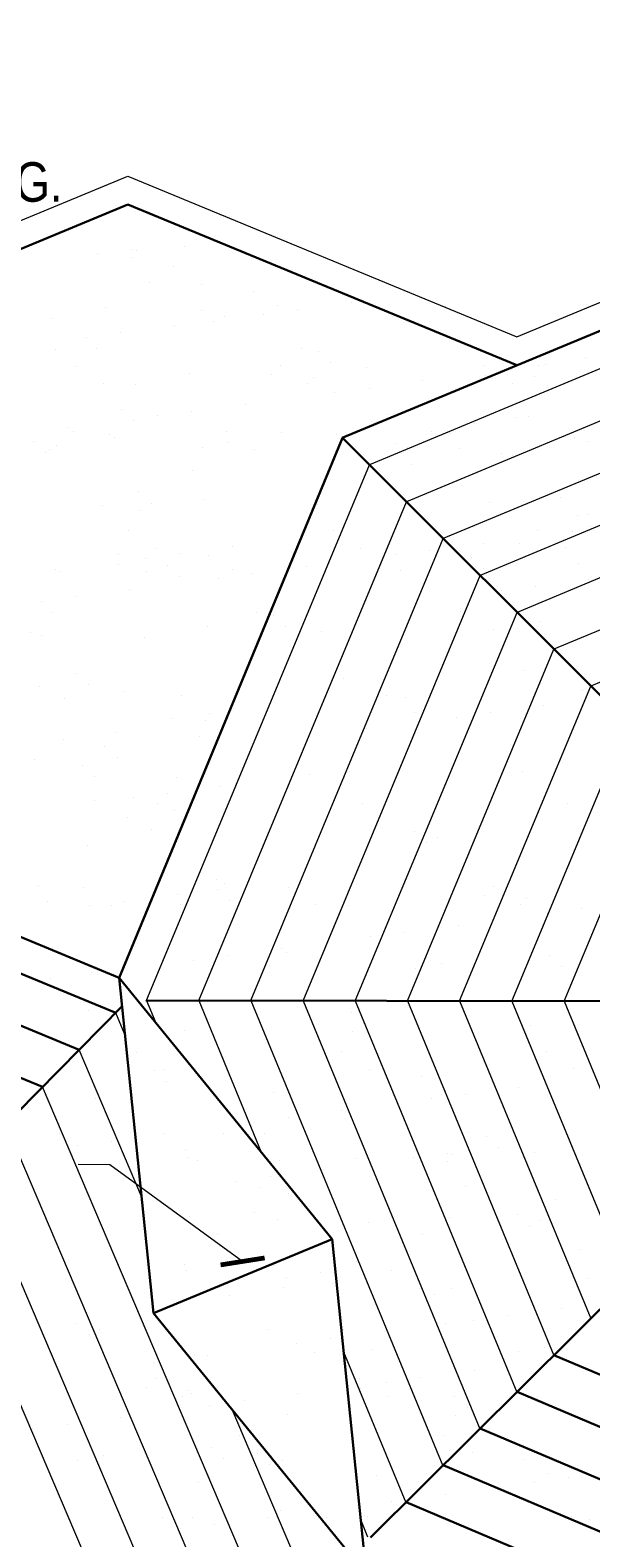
# Model space of a CAD drawing. Header units: inches. Extents: x 12249 to 15396, y 2989 to 4446.
# Drawn here: x 14129.1 to 14257, y 3847.4 to 4191.4 of the extents above; entities that cross this region are included whole.
import ezdxf

# ---------------------------------------------------------------- set-up
doc = ezdxf.new("R2010")
doc.units = ezdxf.units.IN
doc.header["$MEASUREMENT"] = 0
for name, color, linetype, lineweight in [('GUTTER', 7, 'Continuous', 15), ('ROOF LINE', 7, 'Continuous', 30), ('ROOFLINE', 7, 'Continuous', 30)]:
    doc.layers.add(name, color=color, linetype=linetype, lineweight=lineweight)
doc.styles.add('ARCHENT', font='technical.ttf', dxfattribs={"height": 6})
doc.styles.add('ARCHENTLTD', font='technical.ttf', dxfattribs={"height": 0.1875})
doc.dimstyles.new('ARCHENTLTD', dxfattribs={"dimscale": 0.05, "dimtxt": 0.1875, "dimasz": 3, "dimexe": 9, "dimexo": 1, "dimgap": 2.5, "dimtad": 0, "dimdec": 1, "dimzin": 1, "dimdsep": 46, "dimlunit": 4, "dimtxsty": 'ARCHENTLTD', "dimblk": 'ARCHTICK', "dimcen": 6, "dimclrd": 256, "dimclre": 256, "dimclrt": 256, "dimaunit": 1, "dimadec": 0, "dimazin": 0, "dimtfac": 1, "dimtdec": 1, "dimtofl": 0, "dimtmove": 1, "dimatfit": 3, "dimldrblk": 'ARCHTICK', "dimfxl": 1, "dimfrac": 2, "dimtolj": 1, "dimtzin": 0, "dimlwd": 9, "dimlwe": 9, "dimarcsym": 0})

# ---------------------------------------------------------------- blocks, each defined once
blk = doc.blocks.new('_ArchTick')
at = {"color": 0, "linetype": 'ByBlock', "const_width": 0.15}
blk.add_lwpolyline([(-0.5, -0.5), (0.5, 0.5)], dxfattribs=at)

msp = doc.modelspace()

# ---------------------------------------------------------------- linework, layer by layer
at = {"layer": 'GUTTER'}
for p, q in [((14240.1, 4121.42), (14328.76, 4158.22)), ((14018.35, 4102.9), (14151.38, 4158.09)), ((14151.38, 4158.09), (14240.1, 4121.42))]:
    msp.add_line(p, q, dxfattribs=at)
at = {"layer": 'GUTTER', "lineweight": 9}
msp.add_line((14177.62, 3910.62), (14177.62, 3910.62), dxfattribs=at)
at = {"layer": 'ROOF LINE'}
for p, q in [((14022.95, 4098.31), (14151.38, 4151.6)), ((14151.38, 4151.6), (14240.1, 4114.92)), ((14200.3, 4098.4), (14328.77, 4151.72)), ((14200.32, 4098.38), (14149.37, 3975.2)), ((14026.18, 4026.14), (14149.37, 3975.2)), ((14149.37, 3975.2), (14157.22, 3898.72)), ((14197.96, 3915.61), (14149.37, 3975.2)), ((14157.22, 3898.72), (14197.96, 3915.61)), ((14157.22, 3898.72), (14197.96, 3915.61)), ((14197.96, 3915.61), (14205.78, 3839.22)), ((14205.78, 3839.22), (14157.22, 3898.72))]:
    msp.add_line(p, q, dxfattribs=at)
at = {"layer": 'ROOF LINE', "color": 93, "lineweight": 9}
for p, q in [((14328.78, 4143.22), (14206.5, 4092.21)), ((14328.8, 4131.31), (14214.92, 4083.8)), ((14328.82, 4119.4), (14223.33, 4075.39)), ((14328.84, 4107.49), (14231.75, 4066.98)), ((14328.86, 4095.58), (14240.16, 4058.57)), ((14155.57, 3969.89), (14206.5, 4092.21)), ((14167.54, 3970.03), (14214.92, 4083.8)), ((14328.88, 4083.67), (14248.57, 4050.16)), ((14179.45, 3970), (14223.33, 4075.39)), ((14328.89, 4071.76), (14256.99, 4041.76)), ((14191.35, 3969.98), (14231.75, 4066.98)), ((14203.26, 3969.96), (14240.16, 4058.57)), ((14215.17, 3969.94), (14248.57, 4050.16)), ((14227.07, 3969.92), (14256.99, 4041.76)), ((14238.98, 3969.9), (14265.4, 4033.35)), ((14250.89, 3969.88), (14273.82, 4024.94)), ((14155.57, 3970.2), (14157.74, 3964.93)), ((14167.54, 3970.03), (14181.81, 3935.41)), ((14179.45, 3970), (14223.2, 3863.89)), ((14191.35, 3969.98), (14231.64, 3872.28)), ((14203.26, 3969.96), (14240.08, 3880.67)), ((14215.17, 3969.94), (14248.52, 3889.06)), ((14227.07, 3969.92), (14256.96, 3897.45)), ((14238.98, 3969.9), (14265.4, 3905.84)), ((14250.89, 3969.88), (14273.83, 3914.23)), ((14150.69, 3962.3), (14148.61, 3967.21)), ((14154.5, 3925.29), (14140.25, 3958.76)), ((14176.85, 3844.69), (14131.89, 3950.31)), ((14164.9, 3844.67), (14123.53, 3941.87)), ((14152.96, 3844.65), (14115.17, 3933.42)), ((14141.01, 3844.62), (14106.81, 3924.97)), ((14200.59, 3889.87), (14214.76, 3855.5)), ((14188.79, 3844.72), (14175.16, 3876.73)), ((14204.52, 3851.49), (14206.08, 3847.71))]:
    msp.add_line(p, q, dxfattribs=at)
at = {"layer": 'ROOF LINE', "color": 93}
for p, q in [((14310.71, 3988.07), (14200.32, 4098.38)), ((14026.07, 4017.88), (14148.61, 3967.21)), ((14026.09, 4005.97), (14140.25, 3958.76)), ((14026.11, 3994.06), (14131.89, 3950.31)), ((14303.13, 3969.79), (14155.9, 3970.05)), ((14045.05, 3862.57), (14150.04, 3968.66)), ((14311, 3951.18), (14206.72, 3847.5)), ((14329.02, 3855.03), (14248.58, 3889.12)), ((14329.02, 3843.08), (14240.15, 3880.74)), ((14329.02, 3831.14), (14231.73, 3872.37)), ((14329.02, 3819.19), (14223.3, 3863.99)), ((14329.02, 3807.24), (14214.88, 3855.61))]:
    msp.add_line(p, q, dxfattribs=at)
at = {"layer": 'ROOFLINE', "color": 7, "linetype": 'Continuous', "lineweight": 25, "ltscale": 100}
for p, q in [((14164.19, 4146.26), (14164.19, 4146.26)), ((14152.18, 4141.44), (14152.18, 4141.44)), ((14153.33, 4141.06), (14153.33, 4141.06)), ((14164.39, 4141.93), (14164.39, 4141.93)), ((14166.95, 4143.73), (14166.95, 4143.73)), ((14144.37, 4140.42), (14144.37, 4140.42)), ((14152.23, 4139.52), (14152.23, 4139.52)), ((14161.79, 4137.38), (14161.79, 4137.38)), ((14156.39, 4133.75), (14156.39, 4133.75)), ((14168.11, 4133.35), (14168.11, 4133.35)), ((14180, 4131.77), (14180, 4131.77)), ((14146.3, 4128.05), (14146.3, 4128.05)), ((14168.26, 4127.38), (14168.26, 4127.38)), ((14185.57, 4128.55), (14185.57, 4128.55)), ((14190.11, 4127.62), (14190.11, 4127.62)), ((14202.3, 4129.23), (14202.3, 4129.23)), ((14223.94, 4128.37), (14223.94, 4128.37)), ((14134.14, 4125.64), (14134.14, 4125.64)), ((14161.93, 4123.91), (14161.93, 4123.91)), ((14171.03, 4124.85), (14171.03, 4124.85)), ((14173.41, 4126.14), (14173.41, 4126.14)), ((14182.3, 4126.6), (14182.3, 4126.6)), ((14211.78, 4125.96), (14211.78, 4125.96)), ((14229.17, 4126.06), (14229.17, 4126.06)), ((14141.92, 4121.28), (14141.92, 4121.28)), ((14149.73, 4122.31), (14149.73, 4122.31)), ((14134.91, 4118.6), (14134.91, 4118.6)), ((14144.17, 4118.75), (14144.17, 4118.75)), ((14190.89, 4118.84), (14190.89, 4118.84)), ((14194.93, 4118.09), (14194.93, 4118.09)), ((14139.41, 4114.73), (14139.41, 4114.73)), ((14186.12, 4114.81), (14186.12, 4114.81)), ((14197.69, 4115.55), (14197.69, 4115.55)), ((14205.85, 4114.49), (14205.85, 4114.49)), ((14232.83, 4114.9), (14232.83, 4114.9)), ((14238.96, 4114.03), (14238.96, 4114.03)), ((14245.11, 4114.99), (14245.11, 4114.99)), ((14246.76, 4115.06), (14246.76, 4115.06)), ((14255.84, 4116.76), (14255.84, 4116.76)), ((14145.73, 4110.7), (14145.73, 4110.7)), ((14153.18, 4110.62), (14153.18, 4110.62)), ((14165.34, 4113.03), (14165.34, 4113.03)), ((14184.08, 4112.89), (14184.08, 4112.89)), ((14192.44, 4110.78), (14192.44, 4110.78)), ((14193.69, 4112.08), (14193.69, 4112.08)), ((14218.58, 4111.35), (14218.58, 4111.35)), ((14232.95, 4112.58), (14232.95, 4112.58)), ((14239.15, 4110.87), (14239.15, 4110.87)), ((14244.1, 4112.38), (14244.1, 4112.38)), ((14198.58, 4108.72), (14198.58, 4108.72)), ((14206.39, 4109.74), (14206.39, 4109.74)), ((14246.87, 4109.84), (14246.87, 4109.84)), ((14149.84, 4104.92), (14149.84, 4104.92)), ((14158.2, 4103.4), (14158.2, 4103.4)), ((14166.01, 4104.43), (14166.01, 4104.43)), ((14178.21, 4106.03), (14178.21, 4106.03)), ((14210.74, 4103.6), (14210.74, 4103.6)), ((14242.68, 4103.19), (14242.68, 4103.19)), ((14137.83, 4100.72), (14137.83, 4100.72)), ((14138.99, 4099.73), (14138.99, 4099.73)), ((14152.6, 4102.39), (14152.6, 4102.39)), ((14173.9, 4099.82), (14173.9, 4099.82)), ((14220.61, 4099.9), (14220.61, 4099.9)), ((14230.48, 4101.59), (14230.48, 4101.59)), ((14239.8, 4103.07), (14239.8, 4103.07)), ((14129.75, 4097.48), (14129.75, 4097.48)), ((14135.09, 4096.74), (14135.09, 4096.74)), ((14147.25, 4099.15), (14147.25, 4099.15)), ((14148.41, 4098.41), (14148.41, 4098.41)), ((14174.35, 4097.24), (14174.35, 4097.24)), ((14186.51, 4099.65), (14186.51, 4099.65)), ((14199.01, 4099.21), (14199.01, 4099.21)), ((14201.77, 4096.68), (14201.77, 4096.68)), ((14212.72, 4097.06), (14212.72, 4097.06)), ((14224.88, 4099.46), (14224.88, 4099.46)), ((14253.24, 4098.52), (14253.24, 4098.52)), ((14256.51, 4097.53), (14256.51, 4097.53)), ((14132.52, 4094.94), (14132.52, 4094.94)), ((14133.52, 4095.7), (14133.52, 4095.7)), ((14168.5, 4096.19), (14168.5, 4096.19)), ((14180.23, 4095.79), (14180.23, 4095.79)), ((14215.21, 4096.27), (14215.21, 4096.27)), ((14226.94, 4095.87), (14226.94, 4095.87)), ((14236.51, 4094.89), (14236.51, 4094.89)), ((14239.12, 4094.35), (14239.12, 4094.35)), ((14244.32, 4095.92), (14244.32, 4095.92)), ((14166.21, 4090.85), (14166.21, 4090.85)), ((14216.13, 4092.21), (14216.13, 4092.21)), ((14153.92, 4086.05), (14153.92, 4086.05)), ((14145.57, 4082.98), (14145.57, 4082.98)), ((14156.68, 4083.51), (14156.68, 4083.51)), ((14168.69, 4084.34), (14168.69, 4084.34)), ((14194.64, 4083.18), (14194.64, 4083.18)), ((14214.82, 4084.72), (14214.82, 4084.72)), ((14233.9, 4083.68), (14233.9, 4083.68)), ((14250.03, 4084.87), (14250.03, 4084.87)), ((14154.12, 4081.72), (14154.12, 4081.72)), ((14254.05, 4080.67), (14254.05, 4080.67)), ((14256.36, 4080.84), (14256.36, 4080.84)), ((14151.52, 4077.16), (14151.52, 4077.16)), ((14198.23, 4077.25), (14198.23, 4077.25)), ((14244.94, 4077.33), (14244.94, 4077.33)), ((14252.79, 4077.01), (14252.79, 4077.01)), ((14256.82, 4078.14), (14256.82, 4078.14)), ((14157.85, 4073.13), (14157.85, 4073.13)), ((14175.36, 4073.59), (14175.36, 4073.59)), ((14204.56, 4073.22), (14204.56, 4073.22)), ((14220.22, 4072.73), (14220.22, 4072.73)), ((14232.41, 4074.33), (14232.41, 4074.33)), ((14240.75, 4074.17), (14240.75, 4074.17)), ((14251.27, 4073.3), (14251.27, 4073.3)), ((14149.23, 4071.82), (14149.23, 4071.82)), ((14149.35, 4069.51), (14149.35, 4069.51)), ((14155.35, 4070.96), (14155.35, 4070.96)), ((14160.5, 4069.3), (14160.5, 4069.3)), ((14163.16, 4071.99), (14163.16, 4071.99)), ((14169.73, 4071.55), (14169.73, 4071.55)), ((14192.03, 4069.02), (14192.03, 4069.02)), ((14212.41, 4071.7), (14212.41, 4071.7)), ((14229.75, 4071.04), (14229.75, 4071.04)), ((14254.18, 4069.61), (14254.18, 4069.61)), ((14134.98, 4068.28), (14134.98, 4068.28)), ((14136.03, 4067.84), (14136.03, 4067.84)), ((14155.55, 4067.79), (14155.55, 4067.79)), ((14163.26, 4066.77), (14163.26, 4066.77)), ((14172.03, 4066.38), (14172.03, 4066.38)), ((14175.3, 4068.34), (14175.3, 4068.34)), ((14179.84, 4067.41), (14179.84, 4067.41)), ((14213.67, 4068.15), (14213.67, 4068.15)), ((14232.42, 4066.25), (14232.42, 4066.25)), ((14232.52, 4068.51), (14232.52, 4068.51)), ((14256.51, 4066.17), (14256.51, 4066.17)), ((14139.46, 4062.1), (14139.46, 4062.1)), ((14151.66, 4063.7), (14151.66, 4063.7)), ((14236.51, 4063.54), (14236.51, 4063.54)), ((14244.31, 4064.57), (14244.31, 4064.57)), ((14131.66, 4061.07), (14131.66, 4061.07)), ((14133.9, 4058.54), (14133.9, 4058.54)), ((14180.62, 4058.63), (14180.62, 4058.63)), ((14227.33, 4058.71), (14227.33, 4058.71)), ((14169.63, 4055.44), (14169.63, 4055.44)), ((14184.66, 4057.87), (14184.66, 4057.87)), ((14187.43, 4055.34), (14187.43, 4055.34)), ((14245.57, 4056.55), (14245.57, 4056.55)), ((14129.12, 4053.98), (14129.12, 4053.98)), ((14131.61, 4053.2), (14131.61, 4053.2)), ((14155.07, 4052.81), (14155.07, 4052.81)), ((14195.58, 4054.27), (14195.58, 4054.27)), ((14234.84, 4054.77), (14234.84, 4054.77)), ((14139.57, 4044.71), (14139.57, 4044.71)), ((14241.69, 4045.26), (14241.69, 4045.26)), ((14131.22, 4041.65), (14131.22, 4041.65)), ((14142.33, 4042.18), (14142.33, 4042.18)), ((14200.48, 4043.38), (14200.48, 4043.38)), ((14136.98, 4038.93), (14136.98, 4038.93)), ((14150.3, 4040.6), (14150.3, 4040.6)), ((14163.63, 4039.6), (14163.63, 4039.6)), ((14176.24, 4039.44), (14176.24, 4039.44)), ((14210.35, 4039.69), (14210.35, 4039.69)), ((14214.61, 4039.25), (14214.61, 4039.25)), ((14255.13, 4040.71), (14255.13, 4040.71)), ((14169.96, 4035.57), (14169.96, 4035.57)), ((14216.67, 4035.66), (14216.67, 4035.66)), ((14226.24, 4034.68), (14226.24, 4034.68)), ((14234.05, 4035.71), (14234.05, 4035.71)), ((14246.24, 4037.32), (14246.24, 4037.32)), ((14148.81, 4031.26), (14148.81, 4031.26)), ((14161.34, 4034.26), (14161.34, 4034.26)), ((14169.18, 4033.94), (14169.18, 4033.94)), ((14205.86, 4032), (14205.86, 4032)), ((14136.61, 4029.65), (14136.61, 4029.65)), ((14146.15, 4027.97), (14146.15, 4027.97)), ((14167.67, 4030.23), (14167.67, 4030.23)), ((14130.07, 4025.08), (14130.07, 4025.08)), ((14148.92, 4025.43), (14148.92, 4025.43)), ((14170.58, 4026.54), (14170.58, 4026.54)), ((14140.99, 4023.57), (14140.99, 4023.57)), ((14143.75, 4021.04), (14143.75, 4021.04)), ((14162.42, 4020.89), (14162.42, 4020.89)), ((14192.93, 4021.6), (14192.93, 4021.6)), ((14200.74, 4022.62), (14200.74, 4022.62)), ((14200.79, 4020.7), (14200.79, 4020.7)), ((14201.89, 4022.24), (14201.89, 4022.24)), ((14241.31, 4022.16), (14241.31, 4022.16)), ((14160.36, 4017.31), (14160.36, 4017.31)), ((14172.56, 4018.91), (14172.56, 4018.91)), ((14143.73, 4015.64), (14143.73, 4015.64)), ((14152.56, 4016.28), (14152.56, 4016.28)), ((14158.24, 4014.85), (14158.24, 4014.85)), ((14204.95, 4014.93), (14204.95, 4014.93)), ((14251.66, 4015.02), (14251.66, 4015.02)), ((14151.24, 4011.7), (14151.24, 4011.7)), ((14161.96, 4013.47), (14161.96, 4013.47)), ((14156.8, 4009.08), (14156.8, 4009.08)), ((14216.82, 4008.56), (14216.82, 4008.56)), ((14221.97, 4007.32), (14221.97, 4007.32)), ((14142.19, 4005.36), (14142.19, 4005.36)), ((14182.7, 4006.82), (14182.7, 4006.82)), ((14219.59, 4006.03), (14219.59, 4006.03)), ((14171.52, 3997.64), (14171.52, 3997.64)), ((14173.46, 3996.7), (14173.46, 3996.7)), ((14131.01, 3996.18), (14131.01, 3996.18)), ((14141.25, 3995.82), (14141.25, 3995.82)), ((14162.64, 3994.24), (14162.64, 3994.24)), ((14171.73, 3995.4), (14171.73, 3995.4)), ((14187.96, 3995.91), (14187.96, 3995.91)), ((14232.64, 3994.07), (14232.64, 3994.07)), ((14234.68, 3995.99), (14234.68, 3995.99)), ((14242.25, 3993.26), (14242.25, 3993.26)), ((14133.07, 3992.58), (14133.07, 3992.58)), ((14142.64, 3991.61), (14142.64, 3991.61)), ((14147.58, 3991.79), (14147.58, 3991.79)), ((14150.44, 3992.64), (14150.44, 3992.64)), ((14163.37, 3991.98), (14163.37, 3991.98)), ((14174.5, 3992.87), (14174.5, 3992.87)), ((14194.29, 3991.88), (14194.29, 3991.88)), ((14201.74, 3991.8), (14201.74, 3991.8)), ((14241, 3991.96), (14241, 3991.96)), ((14247.14, 3989.9), (14247.14, 3989.9)), ((14254.95, 3990.92), (14254.95, 3990.92)), ((14226.76, 3987.21), (14226.76, 3987.21)), ((14206.76, 3984.58), (14206.76, 3984.58)), ((14214.57, 3985.61), (14214.57, 3985.61)), ((14174.19, 3980.29), (14174.19, 3980.29)), ((14186.39, 3981.9), (14186.39, 3981.9)), ((14187.55, 3980.91), (14187.55, 3980.91)), ((14247.57, 3980.39), (14247.57, 3980.39)), ((14143.14, 3976.46), (14143.14, 3976.46)), ((14146.01, 3976.58), (14146.01, 3976.58)), ((14166.39, 3979.26), (14166.39, 3979.26)), ((14170.35, 3977.28), (14170.35, 3977.28)), ((14183.65, 3977.92), (14183.65, 3977.92)), ((14217.06, 3977.37), (14217.06, 3977.37)), ((14222.91, 3978.42), (14222.91, 3978.42)), ((14250.33, 3977.86), (14250.33, 3977.86)), ((14133.82, 3974.98), (14133.82, 3974.98)), ((14142.45, 3967.74), (14142.45, 3967.74)), ((14202.48, 3967.23), (14202.48, 3967.23)), ((14164.31, 3963.08), (14164.31, 3963.08)), ((14202.68, 3962.9), (14202.68, 3962.9)), ((14205.24, 3964.69), (14205.24, 3964.69)), ((14243.2, 3964.36), (14243.2, 3964.36)), ((14153.37, 3958.26), (14153.37, 3958.26)), ((14200.08, 3958.34), (14200.08, 3958.34)), ((14246.79, 3958.43), (14246.79, 3958.43)), ((14157.38, 3954.06), (14157.38, 3954.06)), ((14159.69, 3954.23), (14159.69, 3954.23)), ((14206.4, 3954.31), (14206.4, 3954.31)), ((14218.29, 3952.74), (14218.29, 3952.74)), ((14253.12, 3954.4), (14253.12, 3954.4)), ((14160.15, 3951.53), (14160.15, 3951.53)), ((14184.59, 3949.02), (14184.59, 3949.02)), ((14223.86, 3949.52), (14223.86, 3949.52)), ((14228.4, 3948.59), (14228.4, 3948.59)), ((14240.59, 3950.2), (14240.59, 3950.2)), ((14144.08, 3947.56), (14144.08, 3947.56)), ((14220.59, 3947.56), (14220.59, 3947.56)), ((14180.22, 3942.25), (14180.22, 3942.25)), ((14188.02, 3943.28), (14188.02, 3943.28)), ((14200.22, 3944.88), (14200.22, 3944.88)), ((14135.75, 3939.64), (14135.75, 3939.64)), ((14159.84, 3939.57), (14159.84, 3939.57)), ((14173.2, 3939.57), (14173.2, 3939.57)), ((14182.46, 3939.72), (14182.46, 3939.72)), ((14229.18, 3939.81), (14229.18, 3939.81)), ((14233.22, 3939.05), (14233.22, 3939.05)), ((14139.84, 3936.93), (14139.84, 3936.93)), ((14147.65, 3937.96), (14147.65, 3937.96)), ((14164.5, 3936.12), (14164.5, 3936.12)), ((14224.25, 3935.17), (14224.25, 3935.17)), ((14225.41, 3934.79), (14225.41, 3934.79)), ((14235.99, 3936.52), (14235.99, 3936.52)), ((14244.14, 3935.45), (14244.14, 3935.45)), ((14165.26, 3934.18), (14165.26, 3934.18)), ((14167.27, 3933.59), (14167.27, 3933.59)), ((14185.93, 3933.43), (14185.93, 3933.43)), ((14196.07, 3931.46), (14196.07, 3931.46)), ((14203.63, 3933.99), (14203.63, 3933.99)), ((14216.45, 3934.14), (14216.45, 3934.14)), ((14224.31, 3933.25), (14224.31, 3933.25)), ((14176.07, 3928.83), (14176.07, 3928.83)), ((14183.88, 3929.86), (14183.88, 3929.86)), ((14181.75, 3927.39), (14181.75, 3927.39)), ((14188.13, 3925.89), (14188.13, 3925.89)), ((14228.46, 3927.48), (14228.46, 3927.48)), ((14249.04, 3924.56), (14249.04, 3924.56)), ((14180.32, 3921.63), (14180.32, 3921.63)), ((14190.89, 3923.36), (14190.89, 3923.36)), ((14240.34, 3921.11), (14240.34, 3921.11)), ((14145.02, 3918.66), (14145.02, 3918.66)), ((14165.48, 3920.7), (14165.48, 3920.7)), ((14165.7, 3917.91), (14165.7, 3917.91)), ((14185.54, 3920.11), (14185.54, 3920.11)), ((14206.22, 3919.37), (14206.22, 3919.37)), ((14212.19, 3920.78), (14212.19, 3920.78)), ((14224.8, 3920.62), (14224.8, 3920.62)), ((14243.1, 3918.58), (14243.1, 3918.58)), ((14245.48, 3919.87), (14245.48, 3919.87)), ((14171.81, 3916.67), (14171.81, 3916.67)), ((14218.52, 3916.75), (14218.52, 3916.75)), ((14254.42, 3913.18), (14254.42, 3913.18)), ((14164.23, 3909.91), (14164.23, 3909.91)), ((14164.77, 3908.37), (14164.77, 3908.37)), ((14184.84, 3909.48), (14184.84, 3909.48)), ((14195.25, 3907.95), (14195.25, 3907.95)), ((14203.5, 3910.41), (14203.5, 3910.41)), ((14211.48, 3908.45), (14211.48, 3908.45)), ((14171.09, 3904.34), (14171.09, 3904.34)), ((14186.88, 3904.53), (14186.88, 3904.53)), ((14187.61, 3906.94), (14187.61, 3906.94)), ((14198.01, 3905.41), (14198.01, 3905.41)), ((14217.8, 3904.42), (14217.8, 3904.42)), ((14225.25, 3904.35), (14225.25, 3904.35)), ((14256.15, 3906.62), (14256.15, 3906.62)), ((14174.59, 3902.76), (14174.59, 3902.76)), ((14221.3, 3902.85), (14221.3, 3902.85)), ((14230.28, 3897.13), (14230.28, 3897.13)), ((14238.08, 3898.16), (14238.08, 3898.16)), ((14250.28, 3899.76), (14250.28, 3899.76)), ((14139.75, 3896.31), (14139.75, 3896.31)), ((14142.52, 3893.78), (14142.52, 3893.78)), ((14144.9, 3895.07), (14144.9, 3895.07)), ((14183.27, 3894.89), (14183.27, 3894.89)), ((14200.66, 3894.99), (14200.66, 3894.99)), ((14209.9, 3894.45), (14209.9, 3894.45)), ((14211.06, 3893.46), (14211.06, 3893.46)), ((14223.78, 3896.35), (14223.78, 3896.35)), ((14189.9, 3891.81), (14189.9, 3891.81)), ((14197.71, 3892.84), (14197.71, 3892.84)), ((14207.16, 3890.47), (14207.16, 3890.47)), ((14246.43, 3890.97), (14246.43, 3890.97)), ((14157.33, 3887.52), (14157.33, 3887.52)), ((14166.65, 3889.01), (14166.65, 3889.01)), ((14169.52, 3889.13), (14169.52, 3889.13)), ((14193.86, 3889.83), (14193.86, 3889.83)), ((14240.58, 3889.92), (14240.58, 3889.92)), ((14157.61, 3883.74), (14157.61, 3883.74)), ((14204.32, 3883.82), (14204.32, 3883.82)), ((14218.25, 3883.99), (14218.25, 3883.99)), ((14230.45, 3885.59), (14230.45, 3885.59)), ((14155.57, 3881.82), (14155.57, 3881.82)), ((14163.93, 3879.71), (14163.93, 3879.71)), ((14165.18, 3881.01), (14165.18, 3881.01)), ((14165.97, 3880.29), (14165.97, 3880.29)), ((14190.07, 3880.28), (14190.07, 3880.28)), ((14204.44, 3881.51), (14204.44, 3881.51)), ((14210.44, 3882.96), (14210.44, 3882.96)), ((14210.64, 3879.79), (14210.64, 3879.79)), ((14215.59, 3881.31), (14215.59, 3881.31)), ((14225.99, 3879.77), (14225.99, 3879.77)), ((14170.07, 3877.64), (14170.07, 3877.64)), ((14177.88, 3878.67), (14177.88, 3878.67)), ((14218.35, 3878.77), (14218.35, 3878.77)), ((14228.75, 3877.24), (14228.75, 3877.24)), ((14137.5, 3873.36), (14137.5, 3873.36)), ((14149.69, 3874.96), (14149.69, 3874.96)), ((14187.82, 3875.63), (14187.82, 3875.63)), ((14226.2, 3875.45), (14226.2, 3875.45)), ((14129.69, 3872.33), (14129.69, 3872.33)), ((14176.88, 3870.81), (14176.88, 3870.81)), ((14223.59, 3870.89), (14223.59, 3870.89)), ((14145.84, 3866.17), (14145.84, 3866.17)), ((14170.5, 3868.14), (14170.5, 3868.14)), ((14180.9, 3866.61), (14180.9, 3866.61)), ((14183.21, 3866.78), (14183.21, 3866.78)), ((14184.21, 3865.98), (14184.21, 3865.98)), ((14224.73, 3867.44), (14224.73, 3867.44)), ((14229.92, 3866.86), (14229.92, 3866.86)), ((14139.99, 3865.12), (14139.99, 3865.12)), ((14173.26, 3865.61), (14173.26, 3865.61)), ((14183.66, 3864.08), (14183.66, 3864.08)), ((14186.7, 3865.2), (14186.7, 3865.2)), ((14241.8, 3865.28), (14241.8, 3865.28)), ((14167.59, 3860.11), (14167.59, 3860.11)), ((14208.11, 3861.57), (14208.11, 3861.57)), ((14244.11, 3860.11), (14244.11, 3860.11)), ((14247.37, 3862.07), (14247.37, 3862.07)), ((14251.91, 3861.14), (14251.91, 3861.14)), ((14211.54, 3855.82), (14211.54, 3855.82)), ((14223.73, 3857.43), (14223.73, 3857.43)), ((14159.27, 3852.19), (14159.27, 3852.19)), ((14166.12, 3852.1), (14166.12, 3852.1)), ((14183.35, 3852.11), (14183.35, 3852.11)), ((14186.31, 3853.65), (14186.31, 3853.65)), ((14196.71, 3852.12), (14196.71, 3852.12)), ((14203.73, 3854.8), (14203.73, 3854.8)), ((14205.39, 3852.61), (14205.39, 3852.61)), ((14205.98, 3852.27), (14205.98, 3852.27)), ((14252.69, 3852.36), (14252.69, 3852.36)), ((14163.35, 3849.48), (14163.35, 3849.48)), ((14171.16, 3850.51), (14171.16, 3850.51)), ((14256.73, 3851.6), (14256.73, 3851.6))]:
    msp.add_line(p, q, dxfattribs=at)

# ---------------------------------------------------------------- texts
at = {"layer": 'ROOFLINE', "color": 7, "linetype": 'Continuous', "lineweight": 9, "ltscale": 0.75, "insert": (13867.24, 4191.25), "char_height": 9, "attachment_point": 1, "style": 'ARCHENT'}
msp.add_mtext('CONC  CHIMNEY  CAP TO  HAVE\\P3"  OVERHANG  OVER  STONE, w/ STONE CAP & 4"\\PCONC  FILL,  ROOFER  TO  APPLY  WATERPROOFING.', dxfattribs=at)

# ---------------------------------------------------------------- leaders
at = {"layer": 'ROOFLINE', "color": 7, "linetype": 'Continuous', "lineweight": 9, "ltscale": 0.5}
msp.add_leader([(14177.56, 3910.5), (14147.24, 3932.54), (14140.05, 3932.59)], dimstyle='ARCHENTLTD', override={"dimasz": 144, "dimgap": 1, "dimtad": 0}, dxfattribs=at)

doc.saveas('drawing.dxf')
